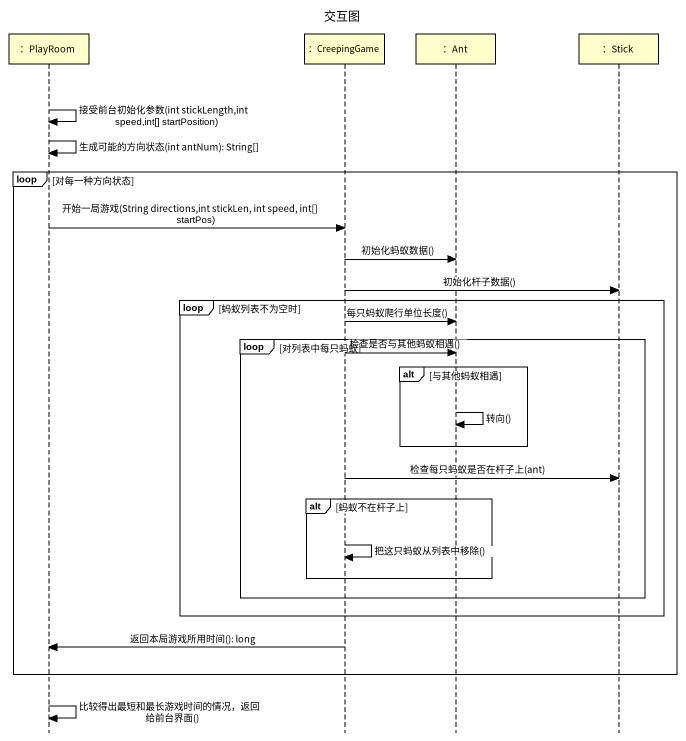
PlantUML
@startuml
title 交互图
hide footbox
participant "：PlayRoom" as PlayRoom
participant "：CreepingGame" as CreepingGame
participant "：Ant" as Ant
participant "：Stick" as Stick

PlayRoom -> PlayRoom : 接受前台初始化参数(int stickLength,int speed,int[] startPosition)
PlayRoom -> PlayRoom : 生成可能的方向状态(int antNum): String[]
loop 对每一种方向状态
  PlayRoom -> CreepingGame : 开始一局游戏(String directions,int stickLen, int speed, int[] startPos)
  CreepingGame -> Ant : 初始化蚂蚁数据()
  CreepingGame -> Stick : 初始化杆子数据()
  loop 蚂蚁列表不为空时
    CreepingGame -> Ant : 每只蚂蚁爬行单位长度()
    loop 对列表中每只蚂蚁
      CreepingGame -> Ant : 检查是否与其他蚂蚁相遇()
      alt 与其他蚂蚁相遇
        Ant -> Ant : 转向()
      end
      CreepingGame -> Stick : 检查每只蚂蚁是否在杆子上(ant)
      alt 蚂蚁不在杆子上
        CreepingGame -> CreepingGame : 把这只蚂蚁从列表中移除()
      end
    end
  end
  CreepingGame -> PlayRoom : 返回本局游戏所用时间(): long
end
PlayRoom -> PlayRoom : 比较得出最短和最长游戏时间的情况，返回给前台界面()
@enduml
